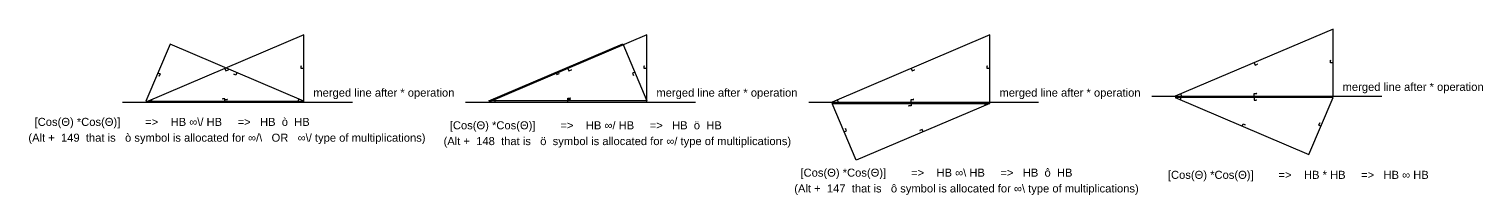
# Model space of a CAD drawing. Header units: millimetres. Extents: x 351024 to 834595, y -52733518 to -52619758.
# Drawn here: x 432661 to 487151, y -52625959 to -52619758 of the extents above; entities that cross this region are included whole.
import ezdxf

# ---------------------------------------------------------------- set-up
doc = ezdxf.new("R2010")
doc.units = ezdxf.units.MM
for name, color, linetype in [('BASE', 170, 'Continuous'), ('HYPOTENUSE', 20, 'Continuous'), ('PERPENDICULAR', 90, 'Continuous'), ('Standard', 7, 'Continuous')]:
    doc.layers.add(name, color=color, linetype=linetype)
doc.styles.add('Arial', font='arial_0.ttf')

# ---------------------------------------------------------------- blocks, each defined once
blk = doc.blocks.new('TRIANGLE')
at = {"color": 1}
for p, q in [((2959, 1256), (2998, 1164)), ((2998, 1164), (3090, 1203)), ((3090, 1203), (3076, 1202)), ((3090, 1203), (3080, 1194))]:
    blk.add_line(p, q, dxfattribs=at)
at = {"color": 3}
for p, q in [((5818, 1356), (5814, 1343)), ((5818, 1256), (5818, 1356)), ((5818, 1356), (5823, 1343)), ((5918, 1256), (5818, 1256))]:
    blk.add_line(p, q, dxfattribs=at)
at = {"color": 5}
for p, q in [((2959, 0), (2959, 100)), ((2959, 100), (3059, 100)), ((3059, 100), (3046, 104)), ((3059, 100), (3046, 96))]:
    blk.add_line(p, q, dxfattribs=at)
at = {"layer": 'BASE'}
blk.add_line((0, 0), (5918, 0), dxfattribs=at)
at = {"layer": 'Defpoints', "color": 4}
blk.add_line((207, 88), (220, 0), dxfattribs=at)
at = {"layer": 'HYPOTENUSE'}
blk.add_line((5918, 2512), (0, 0), dxfattribs=at)
at = {"layer": 'PERPENDICULAR'}
blk.add_line((5918, 0), (5918, 2512), dxfattribs=at)

msp = doc.modelspace()

# ---------------------------------------------------------------- linework, layer by layer
at = {"layer": 'Standard', "color": 123}
for p, q in [((436165, -52622485), (444781, -52622485)), ((449024, -52622485), (457640, -52622485)), ((461883, -52622485), (470499, -52622485)), ((474742, -52622270), (483358, -52622270))]:
    msp.add_line(p, q, dxfattribs=at)

# ---------------------------------------------------------------- block references
at = {"layer": 'Standard'}
for p in [(437039, -52622485), (449898, -52622485), (462757, -52622485), (475616, -52622270)]:
    msp.add_blockref('TRIANGLE', p, dxfattribs=at)
at = {"layer": 'Standard', "yscale": 0.920504853452437, "zscale": 0.920504853452437}
for p, xscale, rotation in [((442958, -52622455), 0.920504853452437, 156.9999999999995), ((449898, -52622435), -0.920504853452437, 203.0000000000004), ((468676, -52622535), -0.920504853452437, 23.00000000000048), ((475616, -52622321), 0.920504853452437, 336.9999999999995)]:
    msp.add_blockref('TRIANGLE', p, dxfattribs=dict(at, xscale=xscale, rotation=rotation))

# ---------------------------------------------------------------- texts
at = {"layer": 'Standard', "style": 'Arial'}
for s, p in [('merged line after * operation', (443314, -52622283)), ('merged line after * operation', (456173, -52622283)), ('merged line after * operation', (469032, -52622283)), ('merged line after * operation', (481891, -52622068)), ('  [Cos(Θ) *Cos(Θ)]        =>    HB ∞\\/ HB     =>   HB  ò  HB', (432635, -52623378)), ('  [Cos(Θ) *Cos(Θ)]        =>    HB ∞/ HB     =>   HB  ö  HB', (448196, -52623506)), ('(Alt +  149  that is   ò symbol is allocated for ∞/\\   OR   ∞\\/ type of multiplications) ', (432635, -52623969)), ('(Alt +  148  that is   ö  symbol is allocated for ∞/ type of multiplications) ', (448196, -52624097)), ('  [Cos(Θ) *Cos(Θ)]        =>    HB ∞\\ HB     =>   HB  ô  HB', (461340, -52625277)), ('  [Cos(Θ) *Cos(Θ)]        =>    HB * HB     =>   HB ∞ HB', (475112, -52625359)), ('(Alt +  147  that is   ô symbol is allocated for ∞\\ type of multiplications) ', (461340, -52625868))]:
    msp.add_text(s, height=300, dxfattribs=at).set_placement(p)

doc.saveas('drawing.dxf')
